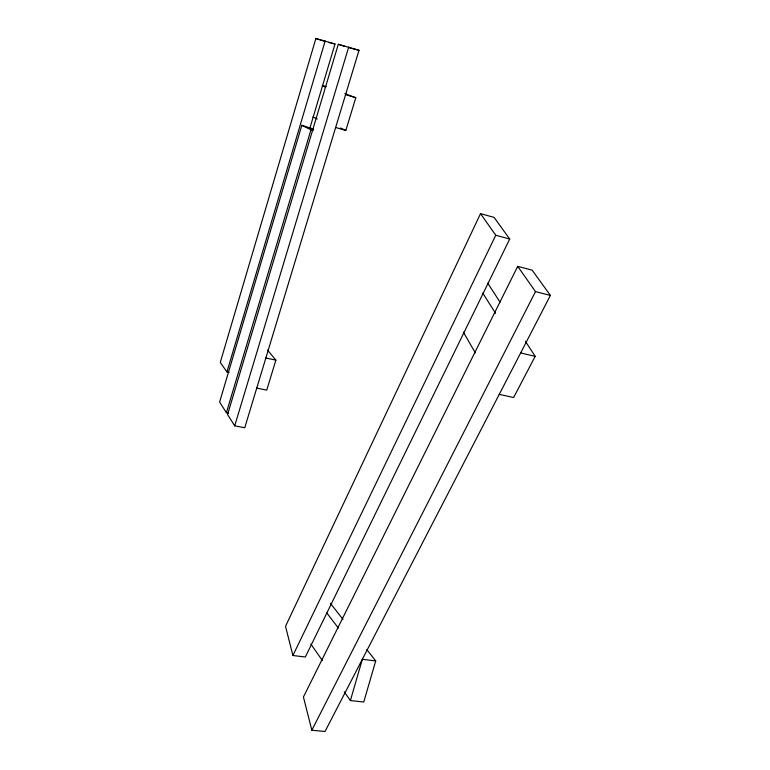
<?xml version="1.0" encoding="UTF-8"?>
<svg xmlns="http://www.w3.org/2000/svg" width="770" height="770" viewBox="0 0 770 770"><rect width="100%" height="100%" fill="white"/><g stroke="black" fill="none" stroke-linecap="round" stroke-linejoin="round"><path stroke-width="1.16" d="M350.389 700.565L362.343 659.284L375.712 660.92L363.758 702.019L350.389 700.565L344.248 691.787M309.944 127.945L334.998 44.034L315.892 38.5L220.278 362.391L226.929 371.958L229.056 372.401M226.929 371.958L325.19 40.906M313.688 129.139L301.84 125.289L219.614 402.046L226.399 412.739L228.575 413.153M226.399 412.739L310.936 129.822L301.84 125.289M338.3 44.304L227.564 414.568L234.715 425.839L244.745 427.745L359.012 50.291L338.3 44.304L345.027 46.45M234.715 425.839L348.714 47.009M267.536 350.1L275.881 360.139L266.747 390.13L256.747 388.099M335.643 127.483L345.826 130.457L355.798 97.732L344.816 93.642M480.528 213.637L285.516 626.308L292.908 655.501L305.334 657.003L509.711 239.037L494.109 217.4L480.528 213.637L495.765 235.254L509.711 239.037M292.908 655.501L495.765 235.254M517.7 266.362L303.428 696.994L311.84 730.21L325.017 731.5L550.386 295.42L532.166 270.164L517.7 266.362L535.496 291.609L550.386 295.42M311.84 730.21L535.496 291.609M525.429 341.312L535.179 356.356L513.629 397.522L499.239 394.384M265.862 358.002L275.881 360.139M520.645 352.968L535.179 356.356M328.665 42.389L334.998 44.034M349.445 47.798L359.012 50.291M310.936 129.822L313.159 130.467M345.586 94.633L355.798 97.732M315.892 38.5L324.43 41.224M322.842 85.46L326.143 86.692M322.226 85.894L325.566 87.145M340.494 128.003L345.826 130.457M312.947 116.973L317.269 118.975M330.349 603.305L342.997 619.359M366.789 649.582L375.712 660.92M326.788 612.949L338.396 628.079M310.782 643.97L322.389 660.554M487.737 283.139L500.086 302.196M482.732 293.033L495.582 313.351M463.328 332.062L475.302 352.833"/></g></svg>
